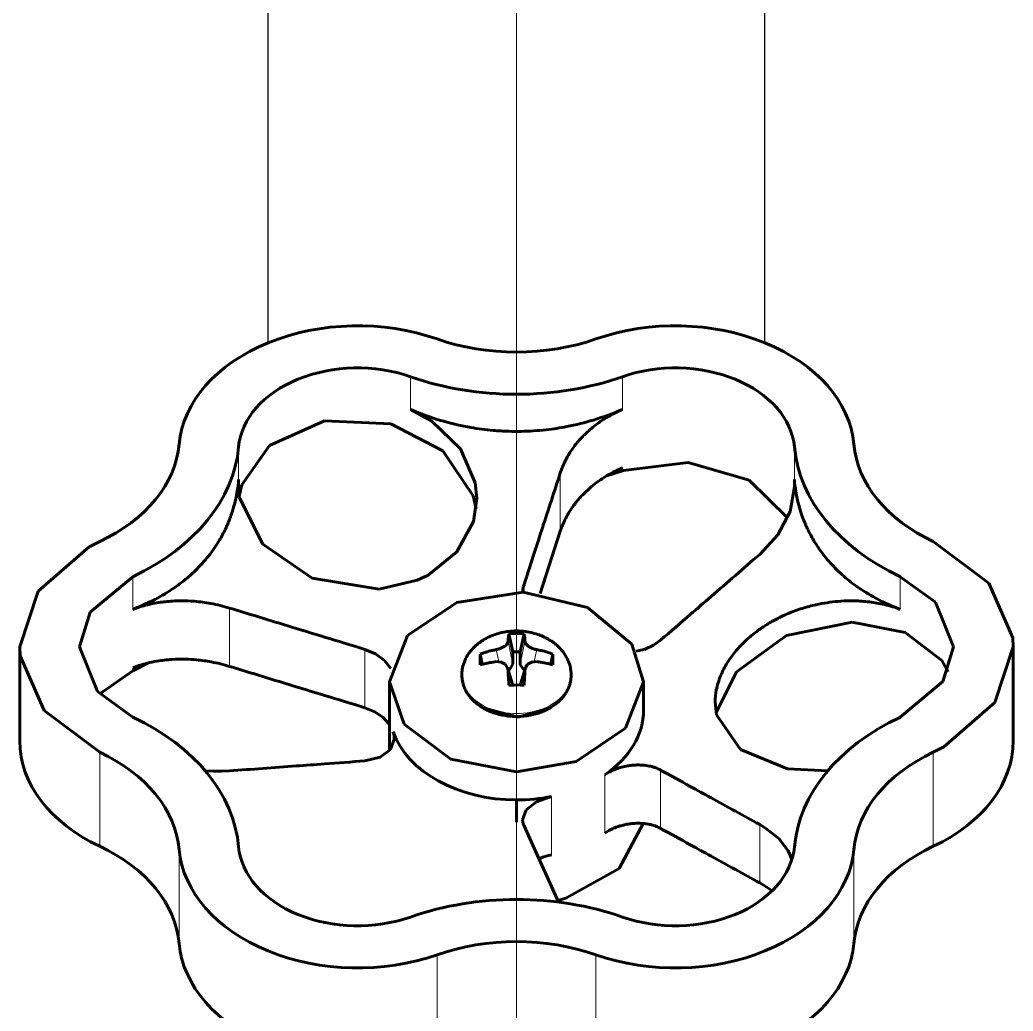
# Model space of a CAD drawing. Header units: millimetres. Extents: x -718 to 68664, y -49984 to -979.
# Drawn here: x 11970 to 12470, y -36293 to -35794 of the extents above; entities that cross this region are included whole.
import ezdxf

# ---------------------------------------------------------------- set-up
doc = ezdxf.new("R2010")
doc.units = ezdxf.units.MM
doc.linetypes.add('K5LT_BASIC', pattern=[0])
doc.layers.add('Text', color=7, linetype='Continuous', lineweight=15)
doc.layers.add('ГВС (Т3)_20', color=10, linetype='Continuous', lineweight=25)
doc.layers.add('Системный слой (1)', color=7, linetype='Continuous', true_color=0xc26c6c6c)

# ---------------------------------------------------------------- blocks, each defined once
blk = doc.blocks.new('U389')
at = {"layer": 'Системный слой (1)', "color": 150, "linetype": 'K5LT_BASIC', "lineweight": 60, "true_color": 0x0080ff}
for p, q in [((484.419, 151.15), (484.393, 151.191)), ((484.72, 150.971), (484.419, 151.15))]:
    blk.add_line(p, q, dxfattribs=at)
blk = doc.blocks.new('U390')
at = {"layer": 'Системный слой (1)', "color": 150, "linetype": 'K5LT_BASIC', "lineweight": 60, "true_color": 0x0080ff}
for p, q in [((484.393, 150.38), (484.68, 150.598)), ((484.68, 150.598), (484.72, 150.6))]:
    blk.add_line(p, q, dxfattribs=at)
blk = doc.blocks.new('U391')
at = {"layer": 'Системный слой (1)', "color": 150, "linetype": 'K5LT_BASIC', "lineweight": 60, "true_color": 0x0080ff}
for p, q in [((484.457, 150.355), (484.422, 150.358)), ((484.491, 150.349), (484.457, 150.355)), ((484.525, 150.34), (484.491, 150.349)), ((484.71, 150.224), (484.525, 150.34)), ((484.822, 150.019), (484.71, 150.224)), ((484.84, 149.767), (484.822, 150.019))]:
    blk.add_line(p, q, dxfattribs=at)
blk = doc.blocks.new('U392')
at = {"layer": 'Системный слой (1)', "color": 150, "linetype": 'K5LT_BASIC', "lineweight": 60, "true_color": 0x0080ff}
for p, q in [((484.71, 151.348), (484.822, 151.552)), ((484.822, 151.552), (484.84, 151.804)), ((484.422, 151.213), (484.457, 151.216)), ((484.457, 151.216), (484.491, 151.222)), ((484.491, 151.222), (484.525, 151.231)), ((484.525, 151.231), (484.71, 151.348))]:
    blk.add_line(p, q, dxfattribs=at)
blk = doc.blocks.new('U393')
at = {"layer": 'Системный слой (1)', "color": 150, "linetype": 'K5LT_BASIC', "lineweight": 60, "true_color": 0x0080ff}
for p, q in [((480.55, 129.282), (480.285, 129.804)), ((490.885, 129.804), (488.79, 127.01)), ((482.781, 126.707), (480.55, 129.282)), ((488.79, 127.01), (486.039, 125.809)), ((485.585, 125.786), (482.781, 126.707)), ((486.039, 125.809), (485.585, 125.786))]:
    blk.add_line(p, q, dxfattribs=at)
blk = doc.blocks.new('U394')
at = {"layer": 'Системный слой (1)', "color": 150, "linetype": 'K5LT_BASIC', "lineweight": 60, "true_color": 0x0080ff}
for p, q in [((494.462, 145.405), (494.446, 145.452)), ((494.864, 142.144), (494.462, 145.405)), ((493.981, 139.078), (494.864, 142.144)), ((492.084, 137.141), (493.981, 139.078))]:
    blk.add_line(p, q, dxfattribs=at)
blk = doc.blocks.new('U395')
at = {"layer": 'Системный слой (1)', "color": 150, "linetype": 'K5LT_BASIC', "lineweight": 60, "true_color": 0x0080ff}
for p, q in [((482.052, 131.464), (483.835, 129.32)), ((487.835, 129.699), (489.118, 131.464)), ((485.585, 128.786), (487.835, 129.699)), ((483.835, 129.32), (485.585, 128.786))]:
    blk.add_line(p, q, dxfattribs=at)
blk = doc.blocks.new('U396')
at = {"layer": 'Системный слой (1)', "color": 150, "linetype": 'K5LT_BASIC', "lineweight": 60, "true_color": 0x0080ff}
for p, q in [((482.38, 174.561), (485.131, 175.763)), ((485.131, 175.763), (485.585, 175.786)), ((485.585, 175.786), (488.39, 174.865)), ((480.285, 171.768), (482.38, 174.561)), ((488.39, 174.865), (490.62, 172.29)), ((490.62, 172.29), (490.885, 171.768))]:
    blk.add_line(p, q, dxfattribs=at)
blk = doc.blocks.new('U397')
at = {"layer": 'Системный слой (1)', "color": 150, "linetype": 'K5LT_BASIC', "lineweight": 60, "true_color": 0x0080ff}
for p, q in [((485.585, 172.786), (483.335, 171.873)), ((487.335, 172.251), (485.585, 172.786)), ((489.118, 170.107), (487.335, 172.251)), ((483.335, 171.873), (482.052, 170.107))]:
    blk.add_line(p, q, dxfattribs=at)
blk = doc.blocks.new('U398')
at = {"layer": 'Системный слой (1)', "color": 150, "linetype": 'K5LT_BASIC', "lineweight": 60, "true_color": 0x0080ff}
for p, q in [((472.929, 148.302), (472.82, 148.706)), ((474.43, 145.618), (472.929, 148.302)), ((476.694, 144.411), (474.43, 145.618))]:
    blk.add_line(p, q, dxfattribs=at)
blk = doc.blocks.new('U399')
at = {"layer": 'Системный слой (1)', "color": 150, "linetype": 'K5LT_BASIC', "lineweight": 60, "true_color": 0x0080ff}
for p, q in [((481.694, 156.437), (483.817, 157.186)), ((483.817, 157.186), (486.149, 156.271)), ((479.939, 154.083), (481.694, 156.437)), ((486.149, 156.271), (487.814, 153.789)), ((479.292, 150.786), (479.939, 154.083)), ((487.814, 153.789), (488.337, 150.448)), ((479.821, 147.783), (479.292, 150.786)), ((488.337, 150.448), (487.568, 147.204)), ((481.486, 145.3), (479.821, 147.783)), ((487.568, 147.204), (485.727, 144.983)), ((483.817, 144.386), (481.486, 145.3)), ((485.727, 144.983), (483.817, 144.386))]:
    blk.add_line(p, q, dxfattribs=at)
blk = doc.blocks.new('U400')
at = {"layer": 'Системный слой (1)', "color": 150, "linetype": 'K5LT_BASIC', "lineweight": 60, "true_color": 0x0080ff}
for p, q in [((485.229, 157.88), (485.459, 158.417)), ((484.897, 157.433), (485.229, 157.88)), ((484.491, 157.114), (484.897, 157.433))]:
    blk.add_line(p, q, dxfattribs=at)
blk = doc.blocks.new('U401')
at = {"layer": 'Системный слой (1)', "color": 150, "linetype": 'K5LT_BASIC', "lineweight": 60, "true_color": 0x0080ff}
for p, q in [((479.846, 158.417), (480.029, 157.652)), ((480.029, 157.652), (480.426, 157.124)), ((480.426, 157.124), (480.971, 156.935)), ((480.971, 156.935), (481.082, 156.941)), ((481.082, 156.941), (481.193, 156.961)), ((481.193, 156.961), (481.306, 156.995))]:
    blk.add_line(p, q, dxfattribs=at)
blk = doc.blocks.new('U402')
at = {"layer": 'Системный слой (1)', "color": 150, "linetype": 'K5LT_BASIC', "lineweight": 60, "true_color": 0x0080ff}
for p, q in [((482.523, 158.417), (482.318, 157.925)), ((482.027, 157.505), (481.67, 157.186)), ((482.318, 157.925), (482.027, 157.505))]:
    blk.add_line(p, q, dxfattribs=at)
blk = doc.blocks.new('U403')
at = {"layer": 'Системный слой (1)', "color": 150, "linetype": 'K5LT_BASIC', "lineweight": 60, "true_color": 0x0080ff}
for p, q in [((479.324, 166.042), (479.343, 166.453)), ((479.324, 165.635), (479.324, 166.042)), ((479.344, 165.233), (479.324, 165.635))]:
    blk.add_line(p, q, dxfattribs=at)
blk = doc.blocks.new('U404')
at = {"layer": 'Системный слой (1)', "color": 150, "linetype": 'K5LT_BASIC', "lineweight": 60, "true_color": 0x0080ff}
for p, q in [((476.576, 150.407), (475.295, 149.828)), ((475.295, 149.828), (474.016, 149.248)), ((474.016, 149.248), (472.738, 148.668))]:
    blk.add_line(p, q, dxfattribs=at)
blk = doc.blocks.new('U405')
at = {"layer": 'Системный слой (1)', "color": 150, "linetype": 'K5LT_BASIC', "lineweight": 60, "true_color": 0x0080ff}
for p, q in [((476.677, 150.445), (476.576, 150.407)), ((476.779, 150.468), (476.677, 150.445)), ((476.883, 150.476), (476.779, 150.468)), ((477.378, 150.295), (476.883, 150.476)), ((477.79, 149.782), (477.378, 150.295)), ((478.052, 149.026), (477.79, 149.782))]:
    blk.add_line(p, q, dxfattribs=at)
blk = doc.blocks.new('U406')
at = {"layer": 'Системный слой (1)', "color": 150, "linetype": 'K5LT_BASIC', "lineweight": 60, "true_color": 0x0080ff}
for p, q in [((476.466, 138.244), (476.644, 138.543)), ((475.931, 137.583), (476.466, 138.244)), ((475.31, 137.109), (475.931, 137.583)), ((474.895, 136.92), (475.31, 137.109))]:
    blk.add_line(p, q, dxfattribs=at)
blk = doc.blocks.new('U407')
at = {"layer": 'Системный слой (1)', "color": 150, "linetype": 'K5LT_BASIC', "lineweight": 60, "true_color": 0x0080ff}
for p, q in [((488.469, 150.465), (488.338, 150.475)), ((488.6, 150.443), (488.469, 150.465)), ((488.729, 150.407), (488.6, 150.443))]:
    blk.add_line(p, q, dxfattribs=at)
blk = doc.blocks.new('U408')
at = {"layer": 'Системный слой (1)', "color": 150, "linetype": 'K5LT_BASIC', "lineweight": 60, "true_color": 0x0080ff}
for p, q in [((473.58, 138.324), (473.708, 138.543)), ((473.301, 137.924), (473.444, 138.118)), ((473.444, 138.118), (473.58, 138.324))]:
    blk.add_line(p, q, dxfattribs=at)
blk = doc.blocks.new('U409')
at = {"layer": 'Системный слой (1)', "color": 150, "linetype": 'K5LT_BASIC', "lineweight": 60, "true_color": 0x0080ff}
for p, q in [((490.24, 138.543), (491.23, 137.633)), ((491.23, 137.633), (492.406, 137.013)), ((492.406, 137.013), (493.643, 136.786)), ((493.643, 136.786), (493.708, 136.786)), ((493.708, 136.786), (493.807, 136.787)), ((493.807, 136.787), (493.906, 136.791)), ((493.906, 136.791), (494.005, 136.798))]:
    blk.add_line(p, q, dxfattribs=at)
blk = doc.blocks.new('U410')
at = {"layer": 'Системный слой (1)', "color": 150, "linetype": 'K5LT_BASIC', "lineweight": 60, "true_color": 0x0080ff}
for p, q in [((474.916, 149.656), (474.996, 149.458)), ((474.996, 149.458), (475.063, 149.248)), ((475.063, 149.248), (475.116, 149.026))]:
    blk.add_line(p, q, dxfattribs=at)
blk = doc.blocks.new('U411')
at = {"layer": 'Системный слой (1)', "color": 150, "linetype": 'K5LT_BASIC', "lineweight": 60, "true_color": 0x0080ff}
for p, q in [((485.361, 144.769), (485.477, 144.315)), ((485.477, 144.315), (485.667, 143.896)), ((485.667, 143.896), (485.923, 143.532))]:
    blk.add_line(p, q, dxfattribs=at)
blk = doc.blocks.new('U412')
at = {"layer": 'Системный слой (1)', "color": 150, "linetype": 'K5LT_BASIC', "lineweight": 60, "true_color": 0x0080ff}
for p, q in [((482.165, 140.713), (480.411, 139.515)), ((482.811, 140.786), (482.165, 140.713)), ((480.411, 139.515), (479.445, 137.146)), ((479.445, 137.146), (479.343, 135.118))]:
    blk.add_line(p, q, dxfattribs=at)
blk = doc.blocks.new('U413')
at = {"layer": 'Системный слой (1)', "color": 150, "linetype": 'K5LT_BASIC', "lineweight": 60, "true_color": 0x0080ff}
for p, q in [((484.336, 139.715), (482.283, 140.737)), ((486.155, 137.186), (484.336, 139.715)), ((486.828, 133.894), (486.155, 137.186)), ((486.302, 131.225), (486.828, 133.894)), ((484.891, 129.382), (486.302, 131.225)), ((484.33, 129.054), (484.891, 129.382))]:
    blk.add_line(p, q, dxfattribs=at)
blk = doc.blocks.new('U415')
at = {"layer": 'Системный слой (1)', "color": 150, "linetype": 'K5LT_BASIC', "lineweight": 60, "true_color": 0x0080ff}
for p, q in [((493.116, 164.739), (490.753, 163.554)), ((493.708, 164.786), (493.116, 164.739)), ((493.807, 164.784), (493.708, 164.786)), ((493.906, 164.78), (493.807, 164.784)), ((494.005, 164.774), (493.906, 164.78)), ((490.753, 163.554), (489.049, 161.066)), ((489.049, 161.066), (488.497, 157.706)), ((488.497, 157.706), (488.935, 155.786))]:
    blk.add_line(p, q, dxfattribs=at)
blk = doc.blocks.new('U416')
at = {"layer": 'Системный слой (1)', "color": 150, "linetype": 'K5LT_BASIC', "lineweight": 60, "true_color": 0x0080ff}
for p, q in [((493.745, 164.614), (493.168, 164.747)), ((495.725, 163.225), (493.745, 164.614)), ((496.956, 160.45), (495.725, 163.225)), ((496.81, 157.105), (496.956, 160.45)), ((495.457, 154.496), (496.81, 157.105)), ((493.191, 152.967), (495.457, 154.496)), ((492.526, 152.822), (493.191, 152.967))]:
    blk.add_line(p, q, dxfattribs=at)
blk = doc.blocks.new('U417')
at = {"layer": 'Системный слой (1)', "color": 150, "linetype": 'K5LT_BASIC', "lineweight": 60, "true_color": 0x0080ff}
for p, q in [((496.948, 155.043), (497.538, 156.119)), ((488.935, 155.786), (489.196, 155.234)), ((489.196, 155.234), (490.367, 153.79)), ((495.548, 153.6), (496.948, 155.043)), ((490.367, 153.79), (491.904, 152.956)), ((493.835, 152.86), (495.548, 153.6)), ((491.904, 152.956), (493.062, 152.786)), ((493.062, 152.786), (493.835, 152.86))]:
    blk.add_line(p, q, dxfattribs=at)
blk = doc.blocks.new('U439')
at = {"layer": 'Системный слой (1)', "color": 150, "linetype": 'K5LT_BASIC', "lineweight": 60, "true_color": 0x0080ff}
for p, q in [((482.522, 152.487), (482.051, 150.694)), ((482.051, 150.694), (482.522, 149.084))]:
    blk.add_line(p, q, dxfattribs=at)

msp = doc.modelspace()

# ---------------------------------------------------------------- linework, layer by layer
at = {"layer": 'Text'}
msp.add_line((12220.38, -35274.51), (12220.38, -38861.73), dxfattribs=at)
at = {"layer": 'ГВС (Т3)_20'}
for p, q in [((12095.38, -35956.27), (12095.38, -35406.02)), ((12345.38, -35956.27), (12345.38, -35406.02))]:
    msp.add_line(p, q, dxfattribs=at)
at = {"layer": 'ГВС (Т3)_20', "lineweight": 18}
for p, q in [((12167.05, -35973.37), (12167.05, -35989.83)), ((12273.72, -35973.37), (12273.72, -35989.83)), ((12080.5, -36008.71), (12080.5, -36025.16)), ((12360.26, -36008.71), (12360.26, -36025.16)), ((12273.72, -36019.19), (12273.72, -36020.75)), ((12242.43, -36051.19), (12242.43, -36021.83)), ((12027.17, -36074.03), (12027.17, -36090.48)), ((12413.6, -36074.03), (12413.6, -36090.48)), ((12224.17, -36081.86), (12224.17, -36077.92)), ((12075.91, -36119.17), (12075.91, -36089.81)), ((12218.53, -36118.01), (12216.11, -36106.59)), ((12222.24, -36118.01), (12224.66, -36106.59)), ((12144.07, -36139.98), (12144.07, -36110.62)), ((12211.47, -36116.77), (12210.2, -36110.76)), ((12229.3, -36116.77), (12230.57, -36110.76)), ((12027.17, -36119.84), (12027.17, -36121.4)), ((12218.4, -36128.58), (12216.11, -36120.99)), ((12222.36, -36128.58), (12224.66, -36120.99)), ((12158.3, -36158.67), (12158.3, -36152.16)), ((12010.56, -36162.36), (12010.56, -36209.73)), ((12430.21, -36162.36), (12430.21, -36209.73)), ((12264.87, -36203.07), (12264.87, -36173.71)), ((12292.92, -36200.74), (12292.92, -36171.38)), ((12237.98, -36214.05), (12237.98, -36184.69)), ((12342.81, -36228.13), (12342.81, -36198.77)), ((12050.56, -36211.35), (12050.56, -36258.72)), ((12390.21, -36211.35), (12390.21, -36258.72)), ((12180.38, -36264.35), (12180.38, -36311.72)), ((12260.38, -36264.35), (12260.38, -36311.72))]:
    msp.add_line(p, q, dxfattribs=at)
at = {"layer": 'ГВС (Т3)_20', "lineweight": 60}
for p, q in [((12273.72, -36020.75), (12265.78, -36023.29)), ((12232.22, -36082.56), (12242.43, -36051.19)), ((12218.53, -36111.94), (12216.59, -36102.78)), ((12222.24, -36111.94), (12224.18, -36102.78)), ((11970.38, -36109.36), (11970.38, -36156.74)), ((12470.38, -36109.36), (12470.38, -36156.74)), ((12203.16, -36118.11), (12202.09, -36113.04)), ((12222.24, -36111.94), (12218.53, -36111.94)), ((12218.53, -36111.94), (12218.53, -36118.01)), ((12222.24, -36118.01), (12222.24, -36111.94)), ((12237.6, -36118.11), (12238.68, -36113.04)), ((12034.79, -36117.51), (12027.17, -36121.4)), ((12218.4, -36128.1), (12215.93, -36119.96)), ((12222.37, -36128.1), (12224.84, -36119.96)), ((12027.17, -36121.4), (12010.61, -36133.05)), ((12156.38, -36127.04), (12156.38, -36161.68)), ((12218.4, -36128.1), (12218.5, -36128.58)), ((12222.27, -36128.58), (12222.37, -36128.1)), ((12284.38, -36127.04), (12284.38, -36141.18)), ((12220.38, -36197.6), (12220.38, -36186.09))]:
    msp.add_line(p, q, dxfattribs=at)
for centre, major_axis, start_param, end_param in [((12140.38, -36011.38), (-90, 0), 4.251835, 6.220141), ((12300.38, -36011.38), (-90, 0), 3.204637, 5.172943), ((12220.38, -35897.36), (90, 0), 4.251835, 5.172943), ((12140.38, -36011.38), (-60, 0), 4.251835, 6.220141), ((12300.38, -36011.38), (60, 0), 0.063045, 2.03135), ((12220.38, -35897.36), (120, 0), 4.251835, 5.172943), ((11960.74, -36003.36), (90, 0), 5.299033, 6.220141), ((11960.74, -36003.36), (120, 0), 5.299033, 6.220141), ((12480.03, -36003.36), (120, 0), 3.204637, 4.125745), ((12480.03, -36003.36), (-90, 0), 0.063045, 0.984153), ((11960.74, -36215.36), (-120, 0), 3.204637, 4.125745), ((12220.38, -36141.18), (64, 0), 5.480988, 6.283185), ((12480.03, -36215.36), (-120, 0), 5.299033, 6.220141), ((12220.38, -36141.18), (-64, 0), 0.245, 1.570796), ((12060.38, -36156.74), (90, 0), 3.141593, 4.125745), ((12380.38, -36156.74), (-90, 0), 2.15744, 3.141593), ((11960.74, -36215.36), (90, 0), 0.063045, 0.984153), ((12480.03, -36215.36), (-90, 0), 5.299033, 6.220141), ((12220.38, -36141.18), (64, 0), 4.712389, 4.990987), ((11960.74, -36262.73), (90, 0), 0.063045, 0.984153), ((12480.03, -36262.73), (-90, 0), 5.299033, 6.220141), ((12140.38, -36207.34), (90, 0), 3.204637, 5.172943), ((12140.38, -36207.34), (-60, 0), 0.063045, 2.03135), ((12300.38, -36207.34), (90, 0), 4.251835, 6.220141), ((12300.38, -36207.34), (60, 0), 4.251835, 6.220141), ((12220.38, -36321.36), (-120, 0), 4.251835, 5.172943), ((12140.38, -36254.72), (90, 0), 3.204637, 5.172943), ((12220.38, -36321.36), (-90, 0), 4.251835, 5.172943), ((12300.38, -36254.72), (90, 0), 4.251835, 6.220141)]:
    msp.add_ellipse(centre, major_axis=major_axis, ratio=0.707107, start_param=start_param, end_param=end_param, dxfattribs=at)
at = {"layer": 'ГВС (Т3)_20', "lineweight": 18}
msp.add_ellipse((12220.38, -36123.5), major_axis=(-27.5, 0), ratio=0.707107, start_param=0, end_param=3.141593, dxfattribs=at)
at = {"layer": 'ГВС (Т3)_20', "lineweight": 60}
for points, knots in [([(12273.72, -35989.83), (12269.02, -35991.87), (12259.87, -35995.24), (12246.92, -35998.45), (12236.75, -36000), (12226.97, -36000.86), (12218.02, -36001.02), (12207.44, -36000.4), (12196.43, -35998.96), (12183.77, -35996.06), (12173.77, -35992.65), (12168.34, -35990.39), (12167.05, -35989.83)], [0, 0, 0, 0, 1.854842, 3.499918, 4.73635, 5.487068, 6.957013, 7.886095, 9.219697, 10.871305, 12.490285, 13, 13, 13, 13]), ([(12273.72, -35989.83), (12270.94, -35991.04), (12265.98, -35993.6), (12259.45, -35998.1), (12254.2, -36002.77), (12249.86, -36007.7), (12246.36, -36012.84), (12243.95, -36017.61), (12242.81, -36020.67), (12242.43, -36021.83)], [0, 0, 0, 0, 1.818825, 3.386072, 4.938759, 6.313147, 7.708369, 9.13365, 10, 10, 10, 10]), ([(12273.72, -36019.19), (12271.19, -36020.29), (12266.67, -36022.59), (12261.3, -36026.15), (12257.1, -36029.52), (12253.32, -36033.09), (12250.11, -36036.82), (12247.54, -36040.47), (12244.85, -36044.96), (12243.27, -36048.6), (12242.43, -36051.19)], [0, 0, 0, 0, 1.821115, 3.379413, 4.39742, 5.574513, 7.068766, 7.964415, 8.880783, 11, 11, 11, 11]), ([(12224.17, -36077.92), (12225.99, -36072.33), (12229.09, -36062.82), (12235.17, -36044.13), (12239.44, -36031.02), (12242.43, -36021.83)], [0, 0, 0, 0, 1.796729, 3.052013, 6, 6, 6, 6]), ([(12080.5, -36025.16), (12080.35, -36027.08), (12079.76, -36032), (12078.22, -36038.77), (12075.97, -36045.34), (12073.51, -36050.94), (12069.93, -36057.46), (12064.86, -36064.59), (12058.67, -36071.21), (12052.34, -36076.66), (12045.08, -36081.84), (12036.67, -36086.55), (12030.14, -36089.36), (12027.17, -36090.48)], [0, 0, 0, 0, 0.938003, 2.408157, 3.400929, 4.343765, 5.400831, 7.02675, 8.565173, 9.702377, 10.921844, 12.641455, 14, 14, 14, 14]), ([(12413.6, -36090.48), (12409.33, -36088.86), (12401.56, -36085.34), (12391.89, -36079.35), (12384.05, -36073.07), (12377.65, -36066.59), (12372.25, -36059.62), (12367.92, -36052.4), (12363.72, -36043.06), (12361.25, -36033.91), (12360.43, -36027.19), (12360.26, -36025.16)], [0, 0, 0, 0, 1.67657, 3.178896, 4.393608, 5.661418, 6.866, 8.02582, 9.169165, 11.154957, 12, 12, 12, 12]), ([(12292.92, -36105.98), (12297.9, -36101.68), (12306.36, -36094.37), (12322.99, -36079.98), (12334.64, -36069.89), (12342.81, -36062.81)], [0, 0, 0, 0, 1.796729, 3.052013, 6, 6, 6, 6]), ([(12075.91, -36089.81), (12072.82, -36088.86), (12066.93, -36087.43), (12058.83, -36086.38), (12052.4, -36086.13), (12046.4, -36086.3), (12039.92, -36086.99), (12033.19, -36088.43), (12028.96, -36089.8), (12027.17, -36090.48)], [0, 0, 0, 0, 1.895858, 3.525211, 4.773633, 5.69667, 7.116945, 8.737444, 10, 10, 10, 10]), ([(12144.07, -36110.62), (12137.26, -36108.55), (12125.71, -36105.03), (12102.99, -36098.09), (12087.07, -36093.23), (12075.91, -36089.81)], [0, 0, 0, 0, 1.796729, 3.052013, 6, 6, 6, 6]), ([(12413.6, -36090.48), (12411.04, -36089.51), (12405.99, -36087.98), (12398.15, -36086.61), (12390.75, -36086.1), (12384.05, -36086.26), (12378.1, -36086.85), (12372.26, -36087.84), (12365.73, -36089.44), (12358.41, -36091.93), (12351.61, -36095.05), (12345.87, -36098.37), (12340.84, -36101.83), (12336.44, -36105.48), (12332.1, -36109.81), (12328.15, -36114.63), (12324.39, -36120.7), (12322.09, -36126.3), (12320.7, -36131.89), (12320.38, -36135.11), (12320.38, -36137.1)], [0, 0, 0, 0, 1.489396, 2.806298, 4.074405, 5.183184, 6.086701, 6.977433, 8.042671, 9.325288, 10.720378, 11.710057, 12.638762, 13.830395, 14.694932, 15.930426, 17.292771, 18.840085, 19.64394, 21, 21, 21, 21]), ([(12247.88, -36123.5), (12247.88, -36122.73), (12247.83, -36121.96), (12247.61, -36120.26), (12247.42, -36119.33), (12246.83, -36117.34), (12246.42, -36116.29), (12245.33, -36114.1), (12244.63, -36112.98), (12242.9, -36110.71), (12241.85, -36109.59), (12239.36, -36107.39), (12237.89, -36106.35), (12234.67, -36104.51), (12232.92, -36103.72), (12228.81, -36102.32), (12226.38, -36101.79), (12221.52, -36101.28), (12219.02, -36101.29), (12214.23, -36101.83), (12211.88, -36102.35), (12207.54, -36103.83), (12205.5, -36104.78), (12201.88, -36107.02), (12200.27, -36108.29), (12197.68, -36110.91), (12196.65, -36112.21), (12195.04, -36114.79), (12194.43, -36116.05), (12193.57, -36118.46), (12193.27, -36119.6), (12192.97, -36121.58), (12192.9, -36122.41), (12192.88, -36123.32), (12192.88, -36123.41), (12192.88, -36123.5)], [0, 0, 0, 0, 0.635766, 0.635766, 1.413246, 1.413246, 2.327713, 2.327713, 3.379678, 3.379678, 4.572633, 4.572633, 5.934211, 5.934211, 7.351129, 7.351129, 9.133453, 9.133453, 10.915777, 10.915777, 12.647242, 12.647242, 14.299135, 14.299135, 15.85652, 15.85652, 17.158936, 17.158936, 18.280269, 18.280269, 19.242871, 19.242871, 19.926082, 19.926082, 20, 20, 20, 20]), ([(12216.59, -36102.78), (12216.52, -36103.07), (12216.41, -36103.65), (12216.24, -36104.89), (12216.15, -36105.89), (12216.11, -36106.59)], [0, 0, 0, 0, 1.827214, 3.321793, 6, 6, 6, 6]), ([(12224.18, -36102.78), (12222.51, -36102.65), (12219.98, -36102.59), (12217.45, -36102.71), (12216.59, -36102.78)], [0, 0, 0, 0, 3.30107, 5, 5, 5, 5]), ([(12224.66, -36106.59), (12224.65, -36106.36), (12224.62, -36105.97), (12224.54, -36105.13), (12224.44, -36104.2), (12224.3, -36103.35), (12224.22, -36102.93), (12224.18, -36102.78)], [0, 0, 0, 0, 1.127962, 2.052457, 4.702903, 6.700745, 8, 8, 8, 8]), ([(12210.2, -36110.76), (12210.72, -36110.67), (12211.78, -36110.4), (12213.25, -36109.8), (12214.5, -36109.03), (12215.24, -36108.35), (12215.64, -36107.83), (12215.85, -36107.47), (12216, -36107.12), (12216.08, -36106.82), (12216.1, -36106.66), (12216.11, -36106.59)], [0, 0, 0, 0, 2.075817, 4.244153, 6.255988, 8.344244, 9.11935, 9.876473, 10.814253, 11.502856, 12, 12, 12, 12]), ([(12224.66, -36106.59), (12224.68, -36106.82), (12224.82, -36107.36), (12225.39, -36108.24), (12226.38, -36109.12), (12227.49, -36109.76), (12228.3, -36110.11), (12228.84, -36110.32), (12229.25, -36110.45), (12229.74, -36110.58), (12230.14, -36110.68), (12230.44, -36110.74), (12230.57, -36110.76)], [0, 0, 0, 0, 1.865472, 4.020169, 6.500074, 8.746103, 9.879296, 10.351451, 11.2127, 11.71544, 12.461428, 13, 13, 13, 13]), ([(12210.2, -36110.76), (12209.86, -36110.83), (12209.27, -36110.94), (12208.49, -36111.1), (12207.56, -36111.31), (12206.39, -36111.6), (12204.76, -36112.07), (12203.32, -36112.56), (12202.37, -36112.92), (12202.09, -36113.04)], [0, 0, 0, 0, 1.184332, 2.06893, 2.846067, 4.560575, 6.344944, 8.911629, 10, 10, 10, 10]), ([(12238.68, -36113.04), (12237.89, -36112.72), (12236.44, -36112.2), (12234.1, -36111.51), (12232.18, -36111.07), (12230.94, -36110.83), (12230.57, -36110.76)], [0, 0, 0, 0, 2.131648, 3.875669, 6.089053, 7, 7, 7, 7]), ([(12238.68, -36118.4), (12238.71, -36117.02), (12238.72, -36115.18), (12238.69, -36113.51), (12238.68, -36113.04)], [0, 0, 0, 0, 3.536307, 5, 5, 5, 5]), ([(12075.91, -36119.17), (12072.91, -36118.25), (12067.4, -36116.9), (12059.96, -36115.87), (12053.33, -36115.48), (12046.63, -36115.61), (12040.14, -36116.35), (12033.49, -36117.72), (12029.49, -36118.96), (12027.17, -36119.84)], [0, 0, 0, 0, 1.83616, 3.304363, 4.385714, 5.755195, 7.300322, 8.364664, 10, 10, 10, 10]), ([(12144.07, -36139.98), (12137.26, -36137.91), (12125.71, -36134.39), (12102.99, -36127.45), (12087.07, -36122.59), (12075.91, -36119.17)], [0, 0, 0, 0, 1.796729, 3.052013, 6, 6, 6, 6]), ([(12202.09, -36118.4), (12203.03, -36118.14), (12204.66, -36117.74), (12207.37, -36117.21), (12209.12, -36116.95), (12210.2, -36116.81)], [0, 0, 0, 0, 2.197169, 3.704632, 6, 6, 6, 6]), ([(12230.57, -36116.81), (12230.91, -36116.86), (12231.49, -36116.93), (12232.28, -36117.05), (12233.2, -36117.19), (12234.37, -36117.4), (12236.01, -36117.73), (12237.45, -36118.07), (12238.4, -36118.32), (12238.68, -36118.4)], [0, 0, 0, 0, 1.184332, 2.06893, 2.846067, 4.560575, 6.344944, 8.911629, 10, 10, 10, 10]), ([(12247.88, -36123.5), (12247.88, -36123.87), (12247.87, -36124.24), (12247.81, -36125.1), (12247.76, -36125.58), (12247.58, -36126.67), (12247.46, -36127.27), (12247.13, -36128.45), (12246.93, -36129.04), (12246.47, -36130.22), (12246.2, -36130.8), (12245.84, -36131.49), (12245.77, -36131.62), (12245.37, -36132.33), (12245.01, -36132.9), (12244.23, -36134.02), (12243.79, -36134.57), (12242.86, -36135.65), (12242.35, -36136.18), (12241.36, -36137.12), (12240.86, -36137.52), (12240.28, -36138.02), (12240.17, -36138.1), (12239.42, -36138.68), (12238.75, -36139.14), (12237.84, -36139.72), (12237.62, -36139.86), (12236.88, -36140.28), (12236.37, -36140.58), (12235.05, -36141.25), (12234.23, -36141.62), (12232.54, -36142.31), (12231.65, -36142.62), (12229.83, -36143.18), (12228.88, -36143.42), (12226.94, -36143.83), (12225.94, -36144), (12223.9, -36144.26), (12222.86, -36144.34), (12220.74, -36144.43), (12219.66, -36144.42), (12217.51, -36144.31), (12216.45, -36144.22), (12214.37, -36143.93), (12213.35, -36143.74), (12211.38, -36143.29), (12210.42, -36143.03), (12208.57, -36142.43), (12207.68, -36142.1), (12205.97, -36141.37), (12205.15, -36140.97), (12204.02, -36140.37), (12203.69, -36140.18), (12202.95, -36139.74), (12202.53, -36139.48), (12201.53, -36138.8), (12200.96, -36138.36), (12200.3, -36137.87), (12200.22, -36137.8), (12199.53, -36137.23), (12198.95, -36136.7), (12198.16, -36135.91), (12197.93, -36135.66), (12197.24, -36134.89), (12196.81, -36134.37), (12195.99, -36133.26), (12195.61, -36132.68), (12195.04, -36131.7), (12194.83, -36131.32), (12194.35, -36130.34), (12194.1, -36129.74), (12193.67, -36128.54), (12193.48, -36127.94), (12193.2, -36126.73), (12193.09, -36126.13), (12192.93, -36124.92), (12192.89, -36124.32), (12192.88, -36123.64), (12192.88, -36123.57), (12192.88, -36123.5)], [0, 0, 0, 0, 0.287313, 0.287313, 0.670397, 0.670397, 1.14246, 1.14246, 1.623465, 1.623465, 2.111519, 2.111519, 2.22407, 2.22407, 2.73044, 2.73044, 3.250318, 3.250318, 3.786276, 3.786276, 4.241411, 4.241411, 4.340836, 4.340836, 4.913427, 4.913427, 5.093775, 5.093775, 5.502729, 5.502729, 6.108947, 6.108947, 6.731622, 6.731622, 7.369116, 7.369116, 8.022943, 8.022943, 8.693653, 8.693653, 9.382342, 9.382342, 10.068798, 10.068798, 10.737006, 10.737006, 11.387921, 11.387921, 12.022804, 12.022804, 12.641962, 12.641962, 12.902632, 12.902632, 13.243537, 13.243537, 13.754983, 13.754983, 13.828617, 13.828617, 14.395848, 14.395848, 14.648553, 14.648553, 15.153962, 15.153962, 15.678543, 15.678543, 16.011761, 16.011761, 16.509915, 16.509915, 16.996605, 16.996605, 17.473538, 17.473538, 17.945142, 17.945142, 18, 18, 18, 18]), ([(12216.11, -36120.99), (12216.12, -36121.28), (12216.15, -36121.85), (12216.18, -36122.62), (12216.23, -36123.45), (12216.3, -36124.59), (12216.41, -36126.36), (12216.52, -36127.8), (12216.59, -36128.66)], [0, 0, 0, 0, 1.065952, 2.078217, 2.820889, 4.104732, 6.147547, 9, 9, 9, 9]), ([(12224.18, -36128.66), (12224.26, -36127.66), (12224.46, -36125.02), (12224.59, -36122.52), (12224.66, -36120.99)], [0, 0, 0, 0, 1.830974, 5, 5, 5, 5]), ([(12216.59, -36128.66), (12218.49, -36128.55), (12221.03, -36128.52), (12223.56, -36128.62), (12224.18, -36128.66)], [0, 0, 0, 0, 3.77453, 5, 5, 5, 5]), ([(12144.07, -36166.75), (12137.26, -36167.26), (12125.71, -36168.12), (12102.99, -36169.79), (12087.07, -36170.96), (12075.91, -36171.77)], [0, 0, 0, 0, 1.796729, 3.052013, 6, 6, 6, 6]), ([(12292.92, -36171.38), (12292.31, -36171.05), (12291.11, -36170.48), (12288.98, -36169.74), (12286.93, -36169.26), (12284.74, -36168.94), (12282.68, -36168.8), (12280.36, -36168.81), (12278, -36169), (12275.4, -36169.4), (12272.69, -36170.06), (12270.14, -36170.93), (12268.24, -36171.77), (12266.52, -36172.66), (12265.5, -36173.28), (12264.87, -36173.71)], [0, 0, 0, 0, 1.328251, 2.469971, 4.015798, 4.895609, 6.089004, 7.296182, 8.517049, 9.743331, 11.313178, 12.801432, 13.950866, 14.65435, 16, 16, 16, 16]), ([(12292.92, -36171.38), (12297.9, -36174.13), (12306.36, -36178.78), (12322.99, -36187.91), (12334.64, -36194.29), (12342.81, -36198.77)], [0, 0, 0, 0, 1.796729, 3.052013, 6, 6, 6, 6]), ([(12264.87, -36203.07), (12265.51, -36202.64), (12266.9, -36201.79), (12268.84, -36200.85), (12270.72, -36200.1), (12272.54, -36199.48), (12274.8, -36198.9), (12277.14, -36198.47), (12279.5, -36198.22), (12282, -36198.13), (12284.65, -36198.27), (12287.23, -36198.67), (12289.24, -36199.2), (12291.14, -36199.86), (12292.25, -36200.38), (12292.92, -36200.74)], [0, 0, 0, 0, 1.362665, 2.790539, 3.506266, 4.588748, 5.78695, 7.100744, 8.22956, 9.427995, 10.987952, 12.419556, 13.722716, 14.543907, 16, 16, 16, 16]), ([(12292.92, -36200.74), (12297.9, -36203.49), (12306.36, -36208.14), (12322.99, -36217.27), (12334.64, -36223.66), (12342.81, -36228.13)], [0, 0, 0, 0, 1.796729, 3.052013, 6, 6, 6, 6])]:
    msp.add_open_spline(points, degree=3, knots=knots, dxfattribs=at)
for points in [[(12202.06, -36115.59), (12202.06, -36114.69), (12202.07, -36113.84), (12202.09, -36113.04)], [(12202.06, -36115.59), (12202.06, -36116.49), (12202.07, -36117.43), (12202.09, -36118.4)]]:
    msp.add_open_spline(points, degree=3, dxfattribs=at)

# ---------------------------------------------------------------- block references
at = {"layer": 'ГВС (Т3)_20', "xscale": 10, "yscale": 10, "zscale": 10, "rotation": 90}
for name in ['U417', 'U416', 'U394', 'U415', 'U409', 'U396', 'U393', 'U397', 'U395', 'U407', 'U399', 'U413', 'U411', 'U400', 'U392', 'U389', 'U390', 'U391', 'U402', 'U439', 'U412', 'U401', 'U403', 'U405', 'U404', 'U398', 'U406', 'U410', 'U408']:
    msp.add_blockref(name, (13728.24, -40965.21), dxfattribs=at)

doc.saveas('drawing.dxf')
